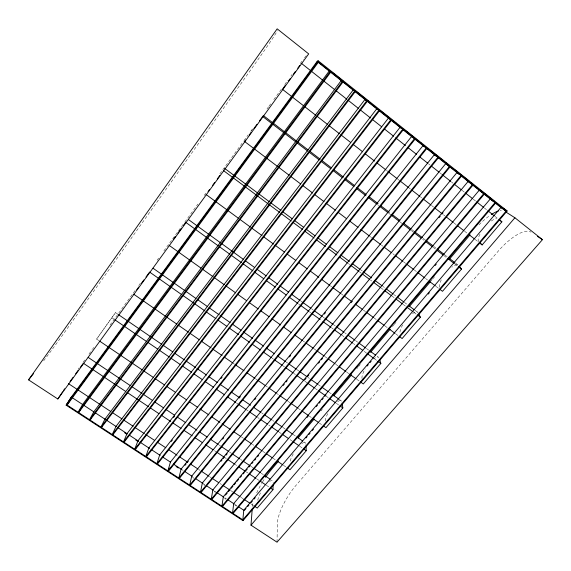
<?xml version="1.0" encoding="UTF-8"?>
<svg xmlns="http://www.w3.org/2000/svg" width="571" height="571" viewBox="0 0 571 571"><rect width="100%" height="100%" fill="white"/><g stroke="black" fill="none" stroke-linecap="round" stroke-linejoin="round"><path stroke-width="0.43" stroke-dasharray="2.85 2.14" d="M277.021 542.164L277.378 523.678A32.055 10.442 -58.3 0 1 295.885 485.507L498.24 251.147A35.809 12.826 -49.2 0 1 531.016 232.183M117.712 314.121L115.506 312.615L96.62 339.081L98.833 340.58M96.62 339.081L115.506 312.615M251.618 130.795L252.489 129.581M92.716 348.91L93.758 347.468M109.989 325.127L135.634 289.818M138.774 285.493L140.866 282.609M157.089 260.269L158.659 258.113M163.898 250.905L184.312 222.797M184.833 222.076L197.916 204.061M204.197 195.418L205.767 193.255M219.899 173.798L243.453 141.372M243.974 140.652L248.164 134.884M250.783 131.28L252.874 128.396M267.007 108.94L268.577 106.777M269.098 106.063L270.668 103.901M273.809 99.575L282.188 88.041M321.138 410.792L322.287 409.428M356.789 368.659L357.938 367.303M358.509 366.618L360.237 364.584M392.441 326.526L393.59 325.17M394.168 324.492L396.467 321.773M430.969 280.996L432.119 279.64M432.697 278.962L434.995 276.243M181.657 469.483L183.148 470.461M203.276 483.666L204.768 484.643M214.46 491.003L215.952 491.981M224.903 497.848L226.387 498.826M234.588 504.207L236.829 505.678M192.47 477.277L193.962 478.255M203.654 484.608L205.146 485.586M214.089 491.453L215.581 492.43M224.524 498.297L226.016 499.275M234.959 505.142L236.451 506.12M198.544 469.362L200.028 470.347M209.693 476.714L211.177 477.691M220.092 483.566L221.584 484.543M230.498 490.425L232.725 491.895M240.905 497.277L243.132 498.747M251.304 504.136L253.538 505.606M214.439 450.662L215.917 451.654M224.81 457.578L226.287 458.563M235.173 464.494L236.658 465.479M246.287 471.903L247.771 472.888M256.657 478.819L258.877 480.297M266.286 485.243L269.248 487.213M219.036 444.987L220.513 445.98M229.385 451.918L231.598 453.403M240.47 459.341L241.947 460.326M250.819 466.264L253.039 467.749M261.168 473.188L263.388 474.672M241.29 436.822L243.503 438.314M252.361 444.302L253.838 445.294M262.696 451.283L265.643 453.274M273.031 458.263L275.243 459.762M283.359 465.244L286.314 467.235M112.009 317.854L114.214 319.36M236.358 402.905L237.829 403.911M246.658 409.949L248.135 410.956M257.699 417.494L259.17 418.5M268.734 425.045L270.204 426.052M279.033 432.09L281.246 433.596M290.075 439.641L292.281 441.147M299.639 446.179L302.58 448.192M261.561 412.797L263.031 413.804M272.574 420.349L274.044 421.355M282.852 427.401L285.05 428.907M293.123 434.445L295.328 435.958M304.136 441.997L305.599 443.003M233.061 363.177L234.524 364.191M255.737 378.916L257.2 379.929M265.979 386.025L267.442 387.038M276.949 393.64L278.412 394.654M287.92 401.256L290.118 402.783M298.162 408.365L300.36 409.885M309.139 415.981L311.331 417.508M319.375 423.09L321.573 424.617M286.142 362.014L287.591 363.035M297.048 369.701L299.233 371.236M307.955 377.381L309.411 378.409M318.133 384.554L320.317 386.096M329.046 392.241L331.223 393.783M339.952 399.928L341.408 400.956M272.11 358.181L273.566 359.209M283.045 365.875L284.508 366.896M293.986 373.562L295.443 374.59M304.921 381.25L307.112 382.791M315.135 388.43L317.319 389.964M326.07 396.117L328.261 397.659M336.283 403.297L339.195 405.346M303.144 341.023L304.593 342.058M314.014 348.781L316.191 350.337M324.892 356.54L327.062 358.096M335.762 364.305L337.939 365.854M346.633 372.064L348.81 373.62M356.782 379.308L359.68 381.378M300.796 300.953L302.237 301.995M311.595 308.775L313.036 309.817M323.122 317.126L324.564 318.168M333.921 324.949L335.363 325.991M344.727 332.779L346.169 333.821M355.526 340.601L357.689 342.165M366.332 348.431L369.216 350.515M377.138 356.254L378.573 357.296A13.683 4.332 -54.3 0 0 373.677 358.945M298.469 303.865L299.918 304.907M309.311 311.702L310.752 312.744M331.708 327.904L333.157 328.946M341.829 335.22L343.999 336.783M353.392 343.578L354.834 344.627M364.227 351.415L366.396 352.985M374.348 358.738L376.517 360.301M330.281 285.771L331.722 286.828M341.058 293.687L343.214 295.271M363.327 310.046L365.483 311.63M374.105 317.961L376.26 319.546M384.883 325.884L387.752 327.99M395.66 333.799L398.529 335.912M360.829 269.926L362.257 270.989M382.948 286.414L384.369 287.477M393.647 294.393L395.789 295.992M404.347 302.373L407.202 304.5M415.053 310.353L417.194 311.944M348.289 263.524L349.716 264.587M359.709 272.032L361.136 273.095M370.408 280.004L371.835 281.06M381.114 287.97L383.255 289.568M391.82 295.942L394.675 298.069M403.24 304.45L405.381 306.042M413.946 312.416L416.088 314.014M370.122 236.522L371.535 237.6M381.471 245.116L382.891 246.194M392.827 253.71L394.247 254.787M403.469 261.768L405.603 263.381M414.118 269.826L416.951 271.974M425.466 278.42L427.6 280.026M436.116 286.471L438.949 288.619M411.891 229.628L414.011 231.255M423.175 238.293L425.288 239.92M433.753 246.415L436.572 248.578M445.03 255.08L447.15 256.7M455.608 263.202L458.427 265.365A14.411 4.625 -51.1 0 0 451.861 267.199M377.288 204.468L378.701 205.553M388.608 213.154L390.735 214.782M399.928 221.848L402.055 223.475M411.248 230.534L413.375 232.161M422.569 239.22L423.989 240.305M433.182 247.364L435.309 248.999M443.795 255.515L446.629 257.685M455.123 264.202L457.243 265.829M386.51 170.394L387.916 171.486M397.759 179.158L399.172 180.258M409.014 187.923L410.421 189.022M420.263 196.695L421.669 197.787M431.519 205.46L433.625 207.102M443.474 214.775L444.88 215.874M454.024 222.997L456.129 224.639M464.566 231.212L467.385 233.403M475.115 239.435L478.634 242.175M428.514 163.827L429.906 164.926M439.691 172.663L441.79 174.319M451.568 182.056L452.967 183.155M462.053 190.336L464.844 192.548M473.231 199.179L476.028 201.385M484.415 208.015L486.506 209.671M494.893 216.302L497.691 218.515M362.035 378.494A13.683 4.332 -54.3 0 1 365.183 368.937M269.533 481.467A13.247 3.797 -57.9 0 1 273.181 482.773M257.792 500.26A13.247 3.797 -57.9 0 1 261.482 491.167M478.698 241.583A14.917 4.732 -49.6 0 1 480.525 233.232M491.338 221.027A14.917 4.732 -49.6 0 1 496.741 218.515M439.798 287.227A14.411 4.625 -51.1 0 1 441.29 279.897M399.971 332.172A13.99 4.489 -52.7 0 1 402.905 324.556M412.469 313.622A13.99 4.489 -52.7 0 1 418.079 312.722M337.675 401.606A13.468 4.161 -55.7 0 1 341.922 402.091M325.306 421.013A13.468 4.161 -55.7 0 1 328.853 411.677M301.724 443.596A13.326 3.976 -56.9 0 1 305.956 444.309M290.218 461.075A13.326 3.976 -56.9 0 1 293.844 452.874M252.432 506.434A32.276 9.329 -57.8 0 1 253.324 502.037M256.729 492.873A32.276 9.329 -57.8 0 1 261.575 483.594M262.496 482.052A32.276 9.329 -57.8 0 1 265.122 477.956M479.012 224.788A36.066 11.477 -49.9 0 1 490.032 215.403M499.982 210.592A36.066 11.477 -49.9 0 1 501.359 210.413M43.646 360.836A34.196 0.856 -54 0 0 65.701 330.745L256.229 62.125A38.471 1.071 -54.6 0 0 277.278 30.648M78.198 369.173A33.939 0.55 -54.4 0 1 79.141 367.845M83.045 362.342A33.939 0.55 -54.4 0 1 85.029 359.573M88.955 354.106A33.939 0.55 -54.4 0 1 92.259 349.531M284.801 84.444A38.143 0.678 -54 0 1 287.855 80.247M290.903 76.086A38.143 0.678 -54 0 1 291.981 74.615M300.232 63.517A38.143 0.678 -54 0 1 303.444 59.291M304.486 57.942A38.143 0.678 -54 0 1 306.334 55.615"/><path stroke-width="0.86" d="M254.281 506.099L257.25 508.054L272.952 489.682L273.095 485.364M505.328 211.663L514.906 217.772L542.45 239.663L277.021 542.164L250.997 525.163L252.225 508.918M179.779 476.771L179.365 478.391L438.614 157.539M169.351 468.056L168.438 471.253L426.965 148.282M147.197 454.516L146.383 456.843L403.426 129.581M135.848 448.049L135.256 449.577L391.542 120.131M124.699 440.762L124.064 442.268L379.572 110.624M113.486 433.432L112.801 434.916L367.517 101.046L365.54 99.961M102.573 425.331L101.481 427.515L355.383 91.403M91.246 417.929L90.082 420.07L343.171 81.696M81.096 408.372L78.62 412.583L330.866 71.917L329.781 71.546M69.705 400.921L67.093 405.053L318.475 62.075L317.697 61.946M71.011 398.851L71.882 397.473L71.318 397.102L66.514 404.675L243.367 520.202M66.15 405.174L70.961 397.587L317.562 60.826L318.34 60.926L507.134 210.999L242.989 520.652L66.15 405.174L318.34 60.926M57.828 398.979L308.697 53.888L277.171 28.835L28.55 379.858L57.828 398.979L62.682 391.735M63.659 390.286L64.63 388.837M70.033 381.549L73.102 377.324M75.665 373.798L78.22 370.279M80.268 367.46L83.345 363.235L125.563 391.385M136.676 289.847L138.746 287.006M141.33 283.444L143.913 279.89M145.983 277.042L149.602 272.067L181.685 294.622M173.22 239.563L175.304 236.694M177.916 233.104L181.564 228.079M183.655 225.21L185.739 222.34L218.258 245.858M208.044 191.649L209.578 189.536M212.648 185.311L214.696 182.492M217.258 178.973L219.814 175.454M245.559 140.031L244.516 141.458L289.226 175.297M249.184 135.041L251.261 132.186M253.852 128.618L256.964 124.342M259.555 120.774L262.667 116.491L295.921 142.015M285.5 85.079L282.431 89.297L303.529 105.735M288.562 80.861L290.097 78.755M293.159 74.537L295.2 71.725M297.755 68.206L299.796 65.401M77.149 390.286L78.727 388.13M83.466 381.664L85.043 379.508M124.521 325.627L125.577 324.185M165.055 270.304L166.104 268.862M232.426 178.338L233.482 176.903M238.742 169.715L239.799 168.281M279.276 114.393L280.325 112.958M173.57 417.451L174.669 416.052M171.25 441.44L172.356 440.048M220.97 378.594L222.076 377.195M157.439 464.073L415.238 138.967M28.55 379.858L33.518 373.655M185.004 465.315L186.125 463.923M187.238 462.539L188.359 461.147M239.249 398.001L240.362 396.609M222.626 439.135L223.746 437.75M254.652 399.743L255.779 398.365M289.49 356.896L290.618 355.519M324.335 314.05L325.456 312.672M449.613 166.282L189.693 485.136L191.749 476.107L445.708 163.649L450.191 166.739L190.236 485.493M220.963 461.318L222.09 459.933M223.225 458.556L224.353 457.178M226.052 455.108L227.187 453.731M283.209 385.446L284.337 384.069M286.035 381.999L287.17 380.621M351.115 302.68L352.25 301.302M201.042 492.552L461.682 175.875M304.907 379.701L306.042 378.323M307.748 376.26L308.89 374.89M318.554 363.213L319.689 361.843M321.394 359.78L322.536 358.402M439.092 217.601L440.234 216.223M441.94 214.168L443.075 212.79M472.538 184.497L211.241 499.218L212.84 489.939L468.106 181.442L473.102 184.947L211.777 499.568M225.531 495.086L227.244 493.037M228.386 491.667L230.099 489.611M231.241 488.248L232.954 486.192M234.096 484.822L235.809 482.773M236.951 481.403L238.671 479.355M240.384 477.299L241.526 475.936M243.239 473.88L244.381 472.51M246.094 470.461L247.236 469.091M248.949 467.042L250.091 465.672M251.804 463.623L252.953 462.253M254.666 460.197L255.808 458.834M257.521 456.779L258.663 455.415M222.462 506.541L484.451 193.962M307.098 417.437L308.247 416.073M316.284 406.538L317.433 405.174M319.153 403.133L320.302 401.77M322.023 399.729L323.172 398.365M324.892 396.324L326.041 394.961M435.095 265.522L436.244 264.159M233.075 513.479L495.721 202.912M278.584 461.075L271.682 469.234A32.276 9.329 -57.8 0 0 265.579 477.285M298.133 437.971L314.236 418.943M333.785 395.839L351.615 374.776M370.586 352.35L390.143 329.246M409.114 306.82L430.391 281.674M449.37 259.255L470.076 234.788M244.859 509.889L246.015 508.533M247.743 506.491L248.899 505.135M250.626 503.101L252.353 501.067M254.088 499.033L255.237 497.669M305.977 437.957L307.134 436.601M308.861 434.567L310.01 433.211M312.323 430.491L313.472 429.135M367.096 366.032L368.252 364.676M369.979 362.635L371.129 361.279M428.214 294.101L429.363 292.745M506.077 211.149L242.846 519.853L243.767 510.224L500.895 207.494L506.634 211.591L317.854 61.582L317.091 61.468M306.027 445.908L306.263 450.712L290.004 469.733L287.049 467.735M342.186 403.754L342.843 407.908L325.962 427.658L323.764 426.137M379.722 359.744L380.85 363.434L363.306 383.962L360.408 381.892M418.843 314.214L420.37 317.198L402.127 338.546L399.25 336.433M459.448 266.607L461.489 269.091L442.496 291.31L439.663 289.162M479.34 242.725L482.152 244.916L501.88 221.826L499.09 219.614M250.997 525.163L514.906 217.772M412.126 136.969L413.368 137.768M537.447 236.387L542.45 239.663M72.067 397.587L93.687 411.777M95.179 412.754L116.049 426.444M117.54 427.422L127.233 433.782M129.474 435.252L138.503 441.176M139.909 442.097L149.602 448.456M151.094 449.434L160.201 455.408M162.271 456.764L170.472 462.146M173.456 464.102L181.657 469.483M184.64 471.439L192.277 476.45M195.824 478.776L202.855 483.387M206.259 485.621L213.361 490.282M216.702 492.473L223.811 497.141M227.879 499.803L234.21 503.957M238.321 506.655L244.281 510.567M124.635 432.789L126.869 434.253M135.819 440.12L138.054 441.59M176.068 466.521L178.309 467.984M68.499 383.662L110.853 411.577M112.337 412.555L122.001 418.921M123.486 419.899L133.15 426.266M135.377 427.736L144.292 433.617M145.783 434.595L154.698 440.469M157.675 442.432L165.847 447.814M168.816 449.777L176.996 455.166M179.223 456.629L187.395 462.018M190.371 463.98L197.802 468.877M201.513 471.325L208.95 476.221M211.92 478.177L218.607 482.588M223.068 485.528L229.756 489.932M233.468 492.38L240.155 496.791M243.874 499.24L249.82 503.158M434.966 155.112L436.422 156.083M127.04 392.377L148.517 406.702M150.744 408.179L158.888 413.618M161.115 415.096L170.743 421.519M172.963 423.004L181.107 428.436M184.069 430.413L192.22 435.844M195.182 437.821L202.591 442.761M205.553 444.738L212.954 449.677M216.659 452.146L224.068 457.085M227.772 459.555L234.438 464.002M238.878 466.964L245.544 471.41M249.249 473.88L255.915 478.327M260.362 481.289L265.544 484.743M270.725 488.205L272.952 489.682M88.198 357.425L130.331 385.625M132.551 387.102L142.158 393.54M143.635 394.525L152.507 400.464M154.72 401.948L163.591 407.887M165.811 409.371L174.683 415.303M177.638 417.287L185.768 422.726M188.723 424.703L196.859 430.149M199.814 432.126L207.209 437.072M210.164 439.056L218.293 444.495M221.248 446.472L228.643 451.418M232.34 453.895L239.727 458.841M243.424 461.318L250.077 465.772M253.774 468.241L260.426 472.695M264.865 475.664L270.04 479.126M99.568 341.08L142.379 370.001M143.856 371L153.456 377.481M154.927 378.48L164.527 384.961M166.739 386.453L175.597 392.441M177.809 393.933L186.667 399.921M189.622 401.913L197.737 407.401M199.957 408.893L208.815 414.881M211.762 416.873L219.885 422.362M222.098 423.853L230.22 429.342M233.91 431.833L240.548 436.323M244.98 439.313L251.625 443.803M255.316 446.294L261.953 450.783M266.386 453.774L272.288 457.764M277.456 461.254L282.624 464.744M114.949 319.867L146.59 341.508M148.06 342.514L157.632 349.052M159.102 350.059L169.401 357.103M170.872 358.11L180.436 364.655M182.649 366.168L191.478 372.206M193.683 373.712L202.512 379.751M205.453 381.763L213.547 387.302M216.495 389.315L224.589 394.847M227.529 396.859L235.623 402.398M238.571 404.411L245.923 409.443M249.606 411.962L256.964 416.994M260.64 419.507L267.264 424.039M271.682 427.058L278.298 431.583M282.716 434.602L288.605 438.635M293.016 441.654L298.904 445.68M303.315 448.699L306.263 450.712M118.447 314.628L161.75 344.327M163.213 345.334L172.756 351.879M174.954 353.392L184.497 359.937M185.968 360.943L195.51 367.488M196.974 368.495L206.516 375.04M208.722 376.553L217.53 382.591M220.463 384.604L228.536 390.143M231.469 392.156L239.549 397.694M242.482 399.707L250.555 405.246M253.488 407.259L260.833 412.298M264.501 414.81L271.839 419.849M275.507 422.362L282.117 426.894M286.521 429.913L292.388 433.946M296.792 436.965L302.666 440.99M133.571 294.115L176.732 324.078M178.195 325.092L188.437 332.201M189.9 333.214L199.407 339.816M201.606 341.337L211.113 347.939M212.576 348.96L222.083 355.555M224.282 357.082L232.326 362.664M235.252 364.698L244.031 370.793M246.958 372.82L255.001 378.409M257.928 380.436L265.244 385.518M268.905 388.052L276.221 393.133M279.876 395.674L287.192 400.749M290.846 403.29L297.434 407.858M301.823 410.906L308.404 415.474M312.794 418.522L318.647 422.583M502.58 207.808L507.134 210.999M153.064 268.242L195.967 298.476M197.423 299.497L207.608 306.67M209.057 307.698L219.243 314.871M220.691 315.899L230.149 322.558M232.326 324.092L241.055 330.245M243.239 331.78L252.689 338.439M254.873 339.981L263.595 346.126M266.507 348.174L274.508 353.813M277.413 355.861L285.414 361.5M289.047 364.062L296.32 369.187M299.953 371.75L307.227 376.874M310.867 379.437L317.412 384.047M321.773 387.117L328.318 391.727M332.679 394.804L339.224 399.415M183.148 295.642L205.025 311.024M206.481 312.051L215.959 318.711M218.151 320.252L226.901 326.398M229.085 327.94L238.564 334.606M240.755 336.141L249.506 342.293M252.418 344.342L260.44 349.98M263.359 352.029L271.382 357.674M275.029 360.237L282.317 365.361M285.964 367.924L293.258 373.049M296.906 375.611L304.193 380.736M307.84 383.305L314.407 387.916M318.782 390.992L325.342 395.603M329.717 398.679L335.548 402.783M339.923 405.86L342.843 407.908M169.052 245.302L200.942 268.07M202.391 269.105L213.261 276.864M214.71 277.899L224.139 284.629M225.588 285.664L235.737 292.902M237.907 294.458L246.608 300.667M249.506 302.737L258.206 308.947M260.376 310.496L269.077 316.705M271.974 318.775L280.675 324.985M283.573 327.055L291.545 332.743M294.443 334.813L302.423 340.502M306.042 343.092L313.293 348.267M316.919 350.851L324.164 356.026M328.518 359.13L335.041 363.784M339.388 366.889L345.912 371.55M349.538 374.133L356.061 378.787M188.444 219.557L208.608 234.167M210.049 235.209L243.175 259.213M245.337 260.776L254.702 267.556M256.864 269.127L266.222 275.907M268.384 277.47L277.749 284.251M279.911 285.821L288.548 292.081M291.431 294.165L300.075 300.432M302.951 302.516L310.874 308.254M314.478 310.867L322.401 316.605M325.284 318.689L333.2 324.428M336.804 327.04L344.006 332.258M348.324 335.384L354.812 340.08M359.13 343.214L365.611 347.91M369.937 351.037L375.697 355.212M219.699 246.9L229.82 254.216M231.262 255.266L241.383 262.581M242.825 263.624L252.946 270.94M254.388 271.982L263.781 278.776M266.671 280.868L275.343 287.142M277.513 288.705L286.185 294.979M289.076 297.07L297.748 303.344M300.639 305.428L308.59 311.181M312.201 313.793L320.153 319.539M323.043 321.63L330.987 327.383M334.599 329.995L341.108 334.699M345.441 337.832L352.671 343.057M356.283 345.669L362.785 350.373M367.117 353.506L373.627 358.21M377.959 361.35L380.85 363.434M206.003 194.461L238.328 218.215M239.763 219.271L250.541 227.187M251.975 228.243L262.032 235.63M263.474 236.687L273.53 244.074M274.965 245.13L284.308 251.989M287.177 254.102L295.799 260.433M298.676 262.546L307.291 268.877M310.167 270.989L318.789 277.328M321.666 279.433L329.567 285.243M332.436 287.356L340.337 293.159M344.648 296.328L351.836 301.602M355.426 304.243L362.614 309.518M366.925 312.687L373.384 317.433M377.695 320.602L384.162 325.356M388.473 328.518L394.939 333.271M224.553 168.345L269.505 201.849M270.932 202.912L280.918 210.364M283.059 211.955L292.338 218.871M294.472 220.463L303.751 227.379M306.606 229.506L315.163 235.887M318.018 238.014L326.583 244.402M329.431 246.529L337.996 252.91M340.851 255.037L349.409 261.418M352.264 263.545L360.115 269.398M363.684 272.053L371.528 277.906M375.097 280.568L382.235 285.885M386.51 289.076L392.934 293.865M397.93 297.584L403.633 301.838M408.629 305.564L414.339 309.817M223.397 170.529L279.776 212.512M281.203 213.575L291.196 221.013M293.337 222.604L302.609 229.513M304.75 231.112L314.029 238.021M316.17 239.613L325.449 246.522M328.304 248.649L336.869 255.023M339.724 257.15L347.575 262.995M351.144 265.651L358.995 271.496M362.564 274.159L369.694 279.469M373.263 282.124L380.4 287.441M384.683 290.632L391.106 295.414M396.103 299.133L402.526 303.915M406.809 307.105L413.233 311.887M417.515 315.078L420.37 317.198M290.646 176.368L300.582 183.891M302.709 185.504L312.644 193.019M314.771 194.632L323.993 201.613M326.127 203.226L335.348 210.207M338.189 212.355L346.704 218.8M349.538 220.948L358.053 227.394M360.893 229.542L369.408 235.987M372.249 238.136L380.764 244.581M384.312 247.264L391.406 252.639M395.667 255.858L402.762 261.233M407.016 264.452L413.404 269.284M417.665 272.51L424.76 277.877M429.014 281.103L435.402 285.935M499.325 219.856L501.88 221.826M263.124 115.385L308.247 150.037M309.653 151.122L320.231 159.245M321.644 160.323L331.515 167.903M333.628 169.53L343.499 177.11M344.913 178.195L354.784 185.775M356.896 187.395L366.061 194.44M368.887 196.602L378.052 203.64M380.871 205.81L389.329 212.305M392.149 214.468L399.907 220.427M403.433 223.133L411.191 229.085M414.717 231.797L422.469 237.75M425.995 240.455L433.046 245.873M437.279 249.12L444.331 254.538M448.556 257.785L454.901 262.66M297.334 143.1L307.947 151.251M309.361 152.336L319.268 159.937M321.394 161.564L330.588 168.623M332.715 170.258L342.621 177.859M344.741 179.487L353.941 186.546M356.768 188.715L365.968 195.782M368.088 197.409L376.582 203.926M380.122 206.638L387.902 212.612M391.442 215.331L399.222 221.298M402.762 224.018L410.542 229.992M414.082 232.704L421.155 238.136M425.402 241.397L432.475 246.822M437.429 250.626L443.089 254.973M448.042 258.77L454.409 263.659M458.656 266.921L461.489 269.091M304.935 106.827L315.485 115.049M316.891 116.141L327.44 124.364M328.846 125.463L339.395 133.678M340.801 134.777L350.644 142.443M353.456 144.641L362.599 151.765M365.411 153.956L374.555 161.079M377.367 163.27L385.81 169.844M388.623 172.035L397.059 178.609M399.871 180.8L408.308 187.381M411.827 190.122L419.564 196.146M423.075 198.886L430.812 204.91M435.031 208.201L442.068 213.682M446.286 216.966L453.317 222.447M457.535 225.738L463.866 230.67M468.791 234.503L474.415 238.885M301.331 63.288L334.87 89.804M336.269 90.91L346.754 99.197M348.153 100.296L358.631 108.583M360.03 109.689L370.515 117.976M372.606 119.632L381.692 126.812M384.49 129.025L393.569 136.205M395.667 137.861L405.453 145.598M408.244 147.803L416.63 154.434M419.428 156.647L427.815 163.27M431.305 166.033L438.992 172.114M442.489 174.869L450.869 181.499M454.366 184.262L461.354 189.786M465.543 193.098L472.531 198.622M476.728 201.941L483.716 207.466M487.905 210.778L494.193 215.752M330.83 71.368L340.609 79.141M342.008 80.247L343.399 81.36M355.276 90.796L362.956 96.899M364.355 98.012L365.747 99.118M367.146 100.232L368.545 101.338M380.414 110.774L390.892 119.103M392.284 120.21L393.683 121.323M395.082 122.43L396.474 123.543M405.553 130.759L416.031 139.081M417.43 140.195L418.821 141.301M420.22 142.415L421.619 143.521M429.299 149.631L441.169 159.059M442.568 160.173L443.967 161.286M445.359 162.392L446.758 163.506M454.437 169.608L466.314 179.044M467.706 180.15L469.105 181.264M470.504 182.37L471.896 183.484M480.282 190.143L494.243 201.242M317.79 62.018L353.699 90.553M354.798 91.424L389.715 119.161M391.114 120.274L400.885 128.04M402.983 129.703L413.454 138.025M414.853 139.131L424.631 146.897M426.023 148.01L436.501 156.333M437.893 157.439L458.841 174.084M460.94 175.747L471.41 184.069M472.809 185.182L493.758 201.82M495.157 202.933L501.438 207.923M479.847 242.689L482.152 244.916M491.338 214.532A36.066 11.477 -49.9 0 1 498.462 210.977M233.689 503.615L232.547 513.129L495.157 202.469L490.218 199.008L233.689 503.615M223.29 496.799L221.926 506.192L483.887 193.512L479.197 190.25L223.29 496.799M202.327 483.037L200.5 492.195L461.111 175.418L456.943 172.57L202.327 483.037M181.114 469.126L178.823 478.034L438.036 157.082L434.395 154.662L181.114 469.126M170.422 462.11L167.888 470.897L426.38 147.818L423.011 145.612L170.422 462.11M159.666 455.051L156.889 463.709L414.646 138.496L411.555 136.512L159.666 455.051M148.845 447.957L145.826 456.486L402.833 129.11L400.021 127.347L148.845 447.957M137.961 440.819L134.699 449.213L390.942 119.66L388.408 118.126L137.961 440.819M127.012 433.639L123.5 441.904L378.973 110.146L376.717 108.84L127.012 433.639M116.006 426.416L112.237 434.545L366.917 100.567L364.955 99.49L116.006 426.416M104.936 419.15L100.91 427.144L354.777 90.917L353.106 90.075L104.936 419.15M93.794 411.848L89.511 419.699L342.557 81.21L341.187 80.604L93.794 411.848M82.588 404.496L78.049 412.212L330.245 71.432L329.181 71.068L82.588 404.496"/></g></svg>
